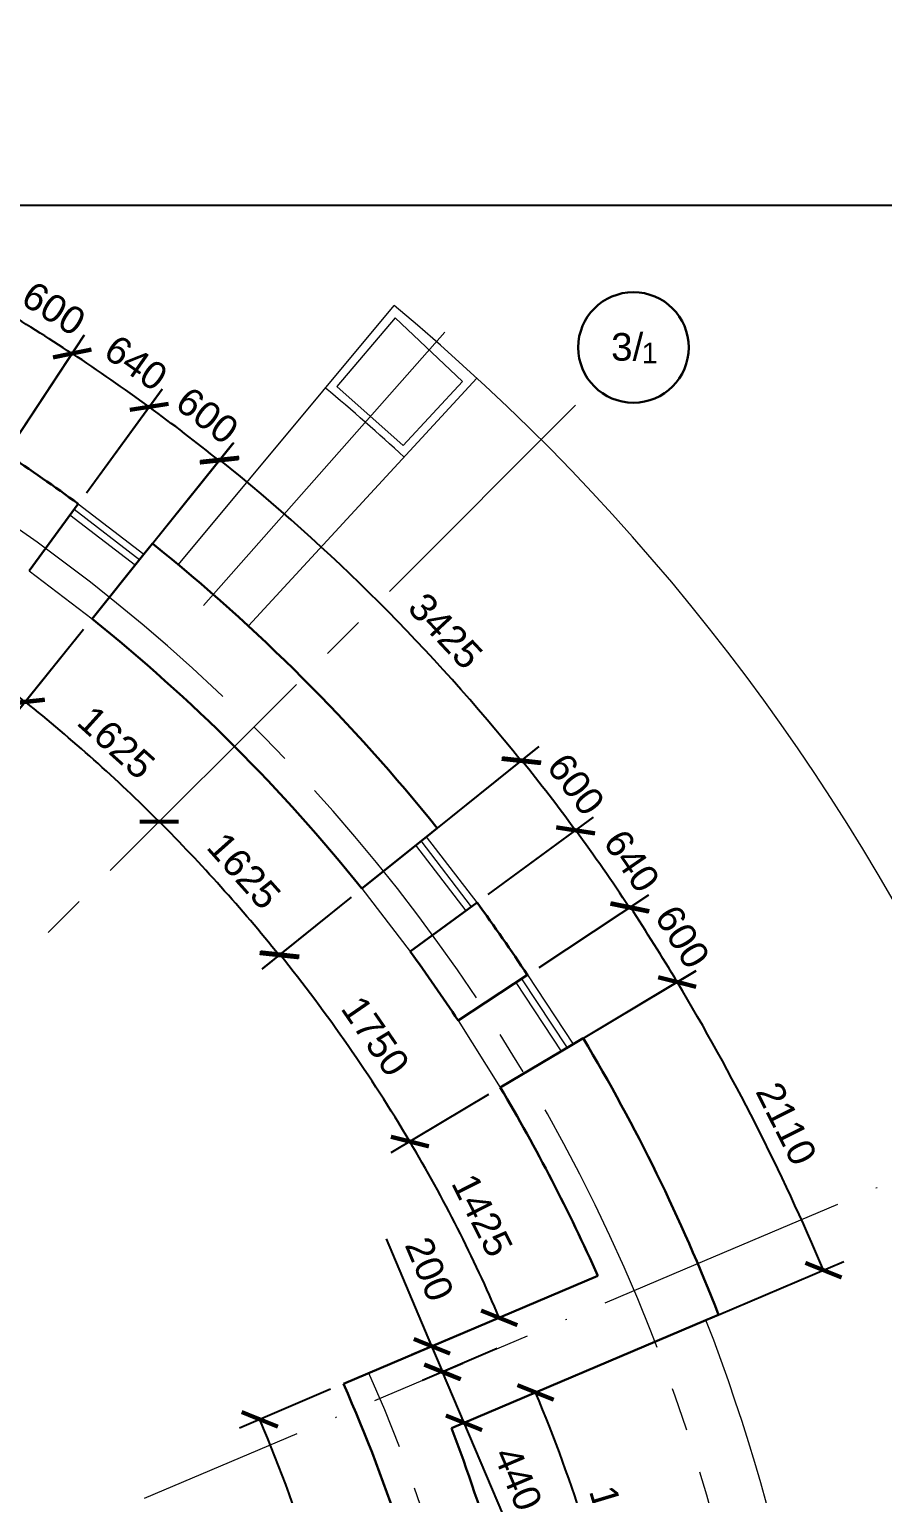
# Model space of a CAD drawing. Header units: millimetres. Extents: x -273 to 3634, y 3015 to 4572.
# Drawn here: x 2622.3 to 2684.1, y 3978 to 4084 of the extents above; entities that cross this region are included whole.
import ezdxf

# ---------------------------------------------------------------- set-up
doc = ezdxf.new("R2010")
doc.units = ezdxf.units.MM
doc.linetypes.add('ACAD_ISO10W100', pattern=[18, 12, -3, 0, -3])
doc.linetypes.add('CENTER2', pattern=[28.575, 19.05, -3.175, 3.175, -3.175])
doc.layers.add('@', color=250, linetype='Continuous', lineweight=60)
doc.styles.get("Standard").update_dxf_attribs({"font": 'arial.ttf', "height": 2})
doc.dimstyles.new('ISO-25', dxfattribs={"dimtxt": 2, "dimasz": 2, "dimexe": 1.6, "dimexo": 1, "dimgap": 1, "dimtad": 1, "dimdsep": 46, "dimtxsty": 'Standard', "dimblk": 'ARCHTICK', "dimcen": 2, "dimadec": 0, "dimazin": 0, "dimtfac": 1, "dimtmove": 0, "dimatfit": 3, "dimfxl": 1, "dimarcsym": 0})

# ---------------------------------------------------------------- blocks, each defined once
blk = doc.blocks.new('_ArchTick')
at = {"color": 0, "linetype": 'ByBlock', "lineweight": 15, "const_width": 0.15}
blk.add_lwpolyline([(-0.5, -0.5), (0.5, 0.5)], dxfattribs=at)
blk = doc.blocks.new('*D158')
at = {"layer": '@', "color": 0, "lineweight": -2, "transparency": 16777216}
for p, q in [((2548.35, 4071.31), (2737.81, 4071.31)), ((2736.21, 4071.31), (2736.21, 4011.31)), ((2735.21, 4011.31), (2734.61, 4011.31))]:
    blk.add_line(p, q, dxfattribs=at)
at = {"layer": 'Defpoints', "color": 0, "lineweight": 15, "transparency": 16777216}
for p in [(2547.35, 4071.31), (2736.21, 4011.31), (2736.21, 4011.31)]:
    blk.add_point(p, dxfattribs=at)
at = {"layer": '@', "color": 0, "lineweight": -2, "transparency": 16777216, "xscale": 2, "yscale": 2, "zscale": 2}
for p, rotation in [((2736.21, 4071.31), 90), ((2736.21, 4011.31), 270)]:
    blk.add_blockref('_ArchTick', p, dxfattribs=dict(at, rotation=rotation))
at = {"layer": '@', "color": 0, "lineweight": 15, "transparency": 16777216, "insert": (2734.19, 4041.01), "char_height": 2, "attachment_point": 5, "rotation": 90}
blk.add_mtext('6000', dxfattribs=at)
blk = doc.blocks.new('*D298')
at = {"layer": '@', "color": 0, "lineweight": -2, "transparency": 16777216}
for p, q in [((2612.03, 4050.45), (2607.76, 4043.31)), ((2626.22, 4040.57), (2621.02, 4034.08))]:
    blk.add_line(p, q, dxfattribs=at)
blk.add_arc((2547.35, 3942.31), 119.28, 51.2448, 59.1151, dxfattribs=at)
at = {"layer": 'Defpoints', "color": 0, "lineweight": 15, "transparency": 16777216}
for p in [(2615.62, 4056.46), (2612.54, 4051.31), (2630.61, 4046.03), (2613.2, 4041.77), (2626.85, 4041.35)]:
    blk.add_point(p, dxfattribs=at)
at = {"layer": '@', "color": 0, "lineweight": -2, "transparency": 16777216, "xscale": 2, "yscale": 2, "zscale": 2}
for p, rotation in [((2608.58, 4044.68), 149.1151283855544), ((2622.02, 4035.33), 321.2447599900513)]:
    blk.add_blockref('_ArchTick', p, dxfattribs=dict(at, rotation=rotation))
at = {"layer": '@', "color": 0, "lineweight": 15, "transparency": 16777216, "insert": (2616.92, 4041.68), "char_height": 2, "attachment_point": 5, "rotation": 325.0034}
blk.add_mtext('1750', dxfattribs=at)
blk = doc.blocks.new('*D299')
at = {"layer": '@', "color": 0, "lineweight": -2, "transparency": 16777216}
blk.add_line((2626.22, 4040.57), (2621.03, 4034.1), dxfattribs=at)
blk.add_arc((2547.35, 3942.31), 119.3, 45, 51.2448, dxfattribs=at)
at = {"layer": 'Defpoints', "color": 0, "lineweight": 15, "transparency": 16777216}
for p in [(2663.21, 4058.17), (2630.61, 4046.03), (2626.85, 4041.35), (2625.36, 4032.58), (2547.35, 3942.31)]:
    blk.add_point(p, dxfattribs=at)
at = {"layer": '@', "color": 0, "lineweight": -2, "transparency": 16777216, "xscale": 2, "yscale": 2, "zscale": 2}
for p, rotation in [((2622.03, 4035.35), 141.2447599900497), ((2631.71, 4026.67), 315)]:
    blk.add_blockref('_ArchTick', p, dxfattribs=dict(at, rotation=rotation))
at = {"layer": '@', "color": 0, "lineweight": 15, "transparency": 16777216, "insert": (2628.61, 4032.4), "char_height": 2, "attachment_point": 5, "rotation": 317.9486}
blk.add_mtext('1625', dxfattribs=at)
blk = doc.blocks.new('*D300')
at = {"layer": '@', "color": 0, "lineweight": -2, "transparency": 16777216}
blk.add_line((2645.61, 4021.19), (2639.13, 4015.99), dxfattribs=at)
blk.add_arc((2547.35, 3942.31), 119.3, 38.7552, 45, dxfattribs=at)
at = {"layer": 'Defpoints', "color": 0, "lineweight": 15, "transparency": 16777216}
for p in [(2663.21, 4058.17), (2651.07, 4025.57), (2634.72, 4023.55), (2646.39, 4021.82), (2547.35, 3942.31)]:
    blk.add_point(p, dxfattribs=at)
at = {"layer": '@', "color": 0, "lineweight": -2, "transparency": 16777216, "xscale": 2, "yscale": 2, "zscale": 2}
for p, rotation in [((2631.71, 4026.67), 135), ((2640.38, 4017), 308.7552400099435)]:
    blk.add_blockref('_ArchTick', p, dxfattribs=dict(at, rotation=rotation))
at = {"layer": '@', "color": 0, "lineweight": 15, "transparency": 16777216, "insert": (2637.85, 4023.11), "char_height": 2, "attachment_point": 5, "rotation": 311.7581}
blk.add_mtext('1625', dxfattribs=at)
blk = doc.blocks.new('*D301')
at = {"layer": '@', "color": 0, "lineweight": -2, "transparency": 16777216}
for p, q in [((2645.61, 4021.19), (2639.2, 4016.05)), ((2655.54, 4006.9), (2648.48, 4002.69))]:
    blk.add_line(p, q, dxfattribs=at)
blk.add_arc((2547.35, 3942.31), 119.38, 30.8355, 38.7552, dxfattribs=at)
at = {"layer": 'Defpoints', "color": 0, "lineweight": 15, "transparency": 16777216}
for p in [(2651.07, 4025.57), (2646.39, 4021.82), (2643.79, 4012.68), (2661.55, 4010.49), (2656.4, 4007.41)]:
    blk.add_point(p, dxfattribs=at)
at = {"layer": '@', "color": 0, "lineweight": -2, "transparency": 16777216, "xscale": 2, "yscale": 2, "zscale": 2}
for p, rotation in [((2640.45, 4017.05), 128.7552400099474), ((2649.86, 4003.51), 300.8355341024347)]:
    blk.add_blockref('_ArchTick', p, dxfattribs=dict(at, rotation=rotation))
at = {"layer": '@', "color": 0, "lineweight": 15, "transparency": 16777216, "insert": (2647.36, 4011.14), "char_height": 2, "attachment_point": 5, "rotation": 304.5351}
blk.add_mtext('1750', dxfattribs=at)
blk = doc.blocks.new('*D302')
at = {"layer": '@', "color": 0, "lineweight": -2, "transparency": 16777216}
blk.add_line((2655.54, 4006.9), (2648.47, 4002.68), dxfattribs=at)
blk.add_arc((2559.95, 3949.83), 104.7, 23, 30.8355, dxfattribs=at)
at = {"layer": 'Defpoints', "color": 0, "lineweight": 15, "transparency": 16777216}
for p in [(2661.55, 4010.49), (2656.4, 4007.41), (2654.36, 3995.09), (2663.46, 3993.77), (2645.04, 3985.96)]:
    blk.add_point(p, dxfattribs=at)
at = {"layer": '@', "color": 0, "lineweight": -2, "transparency": 16777216, "xscale": 2, "yscale": 2, "zscale": 2}
for p, rotation in [((2649.85, 4003.5), 120.8355341024291), ((2656.32, 3990.74), 292.999999999998)]:
    blk.add_blockref('_ArchTick', p, dxfattribs=dict(at, rotation=rotation))
at = {"layer": '@', "color": 0, "lineweight": 15, "transparency": 16777216, "insert": (2655.09, 3998.17), "char_height": 2, "attachment_point": 5, "rotation": 296.9335}
blk.add_mtext('1425', dxfattribs=at)
blk = doc.blocks.new('*D303')
at = {"layer": '@', "color": 0, "lineweight": -2, "transparency": 16777216}
for p, q in [((2651.45, 3988.68), (2648.15, 3996.45)), ((2655.4, 3990.35), (2649.98, 3988.05)), ((2656.18, 3988.51), (2650.76, 3986.21)), ((2652.23, 3986.83), (2651.45, 3988.68))]:
    blk.add_line(p, q, dxfattribs=at)
at = {"layer": 'Defpoints', "color": 0, "lineweight": 15, "transparency": 16777216}
for p in [(2656.32, 3990.74), (2657.1, 3988.9), (2652.23, 3986.83)]:
    blk.add_point(p, dxfattribs=at)
at = {"layer": '@', "color": 0, "lineweight": -2, "transparency": 16777216, "xscale": 2, "yscale": 2, "zscale": 2}
for p, rotation in [((2651.45, 3988.68), 112.9999999999992), ((2652.23, 3986.83), 292.9999999999992)]:
    blk.add_blockref('_ArchTick', p, dxfattribs=dict(at, rotation=rotation))
at = {"layer": '@', "color": 0, "lineweight": 15, "transparency": 16777216, "insert": (2651.27, 3994.27), "char_height": 2, "attachment_point": 5, "rotation": 293}
blk.add_mtext('200', dxfattribs=at)
blk = doc.blocks.new('*D304')
at = {"layer": '@', "color": 0, "lineweight": -2, "transparency": 16777216}
for p, q in [((2652.2, 3986.82), (2653.77, 3983.14)), ((2652.22, 3986.83), (2653.68, 3987.45)), ((2653.78, 3983.15), (2655.24, 3983.77)), ((2653.77, 3983.14), (2657.08, 3975.32))]:
    blk.add_line(p, q, dxfattribs=at)
at = {"layer": 'Defpoints', "color": 0, "lineweight": 15, "transparency": 16777216}
for p in [(2652.2, 3986.82), (2651.3, 3986.44), (2652.86, 3982.76)]:
    blk.add_point(p, dxfattribs=at)
at = {"layer": '@', "color": 0, "lineweight": -2, "transparency": 16777216, "xscale": 2, "yscale": 2, "zscale": 2}
for p, rotation in [((2652.2, 3986.82), 112.9999999999993), ((2653.77, 3983.14), 292.9999999999993)]:
    blk.add_blockref('_ArchTick', p, dxfattribs=dict(at, rotation=rotation))
at = {"layer": '@', "color": 0, "lineweight": 15, "transparency": 16777216, "insert": (2657.68, 3979.1), "char_height": 2, "attachment_point": 5, "rotation": 293}
blk.add_mtext('440', dxfattribs=at)
blk = doc.blocks.new('*D305')
at = {"layer": '@', "color": 0, "lineweight": -2, "transparency": 16777216}
blk.add_line((2659.3, 3963.83), (2666.73, 3965.26), dxfattribs=at)
blk.add_arc((2566.06, 3945.91), 100.91, 10.8806, 23, dxfattribs=at)
at = {"layer": 'Defpoints', "color": 0, "lineweight": 15, "transparency": 16777216}
for p in [(2671.28, 3990.58), (2652.86, 3982.76), (2661.5, 3978.7), (2658.32, 3963.64), (2652.43, 3962.51)]:
    blk.add_point(p, dxfattribs=at)
at = {"layer": '@', "color": 0, "lineweight": -2, "transparency": 16777216, "xscale": 2, "yscale": 2, "zscale": 2}
for p, rotation in [((2658.95, 3985.34), 113.0000000000011), ((2665.16, 3964.96), 280.88055515887)]:
    blk.add_blockref('_ArchTick', p, dxfattribs=dict(at, rotation=rotation))
at = {"layer": '@', "color": 0, "lineweight": 15, "transparency": 16777216, "insert": (2664.64, 3975.51), "char_height": 2, "attachment_point": 5, "rotation": 286.7122}
blk.add_mtext('1915', dxfattribs=at)
blk = doc.blocks.new('*D319')
at = {"layer": '@', "color": 0, "lineweight": -2, "transparency": 16777216}
for p, q in [((2644.12, 3985.57), (2637.52, 3982.76)), ((2651.44, 3962.32), (2644.17, 3960.93))]:
    blk.add_line(p, q, dxfattribs=at)
blk.add_arc((2537.99, 3940.52), 109.72, 10.8806, 23, dxfattribs=at)
at = {"layer": 'Defpoints', "color": 0, "lineweight": 15, "transparency": 16777216}
for p in [(2663.46, 3993.77), (2645.04, 3985.96), (2644.02, 3968.77), (2658.32, 3963.64), (2652.43, 3962.51)]:
    blk.add_point(p, dxfattribs=at)
at = {"layer": '@', "color": 0, "lineweight": -2, "transparency": 16777216, "xscale": 2, "yscale": 2, "zscale": 2}
for p, rotation in [((2638.99, 3983.39), 112.9999999999999), ((2645.74, 3961.23), 280.8805551588711)]:
    blk.add_blockref('_ArchTick', p, dxfattribs=dict(at, rotation=rotation))
at = {"layer": '@', "color": 0, "lineweight": 15, "transparency": 16777216, "insert": (2644.61, 3973.99), "char_height": 2, "attachment_point": 5, "rotation": 287.431}
blk.add_mtext('1965', dxfattribs=at)
blk = doc.blocks.new('*D323')
at = {"layer": '@', "color": 0, "lineweight": -2, "transparency": 16777216}
for start, end in [(45, 90), (103.5285, 117.057), (17.943, 31.4715)]:
    blk.add_arc((2547.35, 3942.31), 8.49, start, end, dxfattribs=at)
at = {"layer": '@', "color": 0, "lineweight": 15, "transparency": 16777216}
for points in [[(2545.32, 3950.9), (2545.4, 3950.24), (2547.35, 3950.8)], [(2554.33, 3946.54), (2554.85, 3946.95), (2553.35, 3948.32)]]:
    blk.add_solid(points, dxfattribs=at)
at = {"layer": 'Defpoints', "color": 0, "lineweight": 15, "transparency": 16777216}
for p in [(2547.35, 4076.36), (2663.21, 4058.17), (2549.55, 3950.52), (2547.35, 3942.31), (2547.35, 3783.06)]:
    blk.add_point(p, dxfattribs=at)
at = {"layer": '@', "color": 0, "lineweight": 15, "transparency": 16777216, "insert": (2551.6, 3951.93), "char_height": 2, "attachment_point": 5, "rotation": 336.1652}
blk.add_mtext('45°', dxfattribs=at)
blk = doc.blocks.new('*D324')
at = {"layer": '@', "color": 0, "lineweight": -2, "transparency": 16777216}
for start, end in [(58.4925, 71.985), (0, 45), (333.015, 346.5075)]:
    blk.add_arc((2547.35, 3942.31), 8.51, start, end, dxfattribs=at)
at = {"layer": '@', "color": 0, "lineweight": 15, "transparency": 16777216}
for points in [[(2552, 3949.83), (2551.59, 3949.31), (2553.37, 3948.33)], [(2555.3, 3940.37), (2555.96, 3940.29), (2555.86, 3942.31)]]:
    blk.add_solid(points, dxfattribs=at)
at = {"layer": 'Defpoints', "color": 0, "lineweight": 15, "transparency": 16777216}
for p in [(2663.21, 4058.17), (2554.72, 3946.57), (2076.36, 3942.31), (2547.35, 3942.31), (2660.51, 3942.31)]:
    blk.add_point(p, dxfattribs=at)
at = {"layer": '@', "color": 0, "lineweight": 15, "transparency": 16777216, "insert": (2557.17, 3946.1), "char_height": 2, "attachment_point": 5, "rotation": 291.0988}
blk.add_mtext('45°', dxfattribs=at)
blk = doc.blocks.new('*D356')
at = {"layer": '@', "color": 0, "lineweight": -2, "transparency": 16777216}
for p, q in [((2662.41, 4011), (2670.57, 4015.87)), ((2672.2, 3990.97), (2681.26, 3994.81))]:
    blk.add_line(p, q, dxfattribs=at)
blk.add_arc((2522.16, 3927.28), 171.25, 23, 30.8355, dxfattribs=at)
at = {"layer": 'Defpoints', "color": 0, "lineweight": 15, "transparency": 16777216}
for p in [(2661.55, 4010.49), (2673.04, 4008.26), (2656.4, 4007.41), (2671.28, 3990.58), (2652.86, 3982.76)]:
    blk.add_point(p, dxfattribs=at)
at = {"layer": '@', "color": 0, "lineweight": -2, "transparency": 16777216, "xscale": 2, "yscale": 2, "zscale": 2}
for p, rotation in [((2669.2, 4015.05), 120.835534102439), ((2679.79, 3994.19), 292.9999999999995)]:
    blk.add_blockref('_ArchTick', p, dxfattribs=dict(at, rotation=rotation))
at = {"layer": '@', "color": 0, "lineweight": 15, "transparency": 16777216, "insert": (2677.11, 4004.8), "char_height": 2, "attachment_point": 5, "rotation": 296.5795}
blk.add_mtext('2110', dxfattribs=at)
blk = doc.blocks.new('*D357')
at = {"layer": '@', "color": 0, "lineweight": -2, "transparency": 16777216}
for p, q in [((2659.2, 4016.11), (2667.14, 4021.36)), ((2662.41, 4011), (2670.58, 4015.88))]:
    blk.add_line(p, q, dxfattribs=at)
blk.add_arc((2547.35, 3942.31), 141.92, 30.8355, 33.4182, dxfattribs=at)
at = {"layer": 'Defpoints', "color": 0, "lineweight": 15, "transparency": 16777216}
for p in [(2666.96, 4018.69), (2658.36, 4015.56), (2653.35, 4012.26), (2661.55, 4010.49), (2656.4, 4007.41)]:
    blk.add_point(p, dxfattribs=at)
at = {"layer": '@', "color": 0, "lineweight": -2, "transparency": 16777216, "xscale": 2, "yscale": 2, "zscale": 2}
for p, rotation in [((2665.8, 4020.47), 123.4181815095307), ((2669.2, 4015.06), 300.8355341024374)]:
    blk.add_blockref('_ArchTick', p, dxfattribs=dict(at, rotation=rotation))
at = {"layer": '@', "color": 0, "lineweight": 15, "transparency": 16777216, "insert": (2669.58, 4018.33), "char_height": 2, "attachment_point": 5, "rotation": 301.8774}
blk.add_mtext('600', dxfattribs=at)
blk = doc.blocks.new('*D358')
at = {"layer": '@', "color": 0, "lineweight": -2, "transparency": 16777216}
for p, q in [((2655.52, 4021.4), (2663.15, 4026.98)), ((2659.2, 4016.11), (2667.08, 4021.32))]:
    blk.add_line(p, q, dxfattribs=at)
blk.add_arc((2547.35, 3942.31), 141.85, 33.4182, 36.1731, dxfattribs=at)
at = {"layer": 'Defpoints', "color": 0, "lineweight": 15, "transparency": 16777216}
for p in [(2663.18, 4024.19), (2654.71, 4020.81), (2649.87, 4017.27), (2658.36, 4015.56), (2653.35, 4012.26)]:
    blk.add_point(p, dxfattribs=at)
at = {"layer": '@', "color": 0, "lineweight": -2, "transparency": 16777216, "xscale": 2, "yscale": 2, "zscale": 2}
for p, rotation in [((2661.86, 4026.04), 126.1731465309567), ((2665.75, 4020.44), 303.4181815095312)]:
    blk.add_blockref('_ArchTick', p, dxfattribs=dict(at, rotation=rotation))
at = {"layer": '@', "color": 0, "lineweight": 15, "transparency": 16777216, "insert": (2665.91, 4023.82), "char_height": 2, "attachment_point": 5, "rotation": 304.5076}
blk.add_mtext('640', dxfattribs=at)
blk = doc.blocks.new('*D359')
at = {"layer": '@', "color": 0, "lineweight": -2, "transparency": 16777216}
for p, q in [((2651.85, 4026.2), (2659.2, 4032.1)), ((2655.52, 4021.4), (2663.13, 4026.97))]:
    blk.add_line(p, q, dxfattribs=at)
blk.add_arc((2547.35, 3942.31), 141.83, 36.1731, 38.7552, dxfattribs=at)
at = {"layer": 'Defpoints', "color": 0, "lineweight": 15, "transparency": 16777216}
for p in [(2659.27, 4029.43), (2651.07, 4025.57), (2646.39, 4021.82), (2654.71, 4020.81), (2649.87, 4017.27)]:
    blk.add_point(p, dxfattribs=at)
at = {"layer": '@', "color": 0, "lineweight": -2, "transparency": 16777216, "xscale": 2, "yscale": 2, "zscale": 2}
for p, rotation in [((2657.95, 4031.1), 128.755240009942), ((2661.84, 4026.03), 306.1731465309527)]:
    blk.add_blockref('_ArchTick', p, dxfattribs=dict(at, rotation=rotation))
at = {"layer": '@', "color": 0, "lineweight": 15, "transparency": 16777216, "insert": (2661.87, 4029.37), "char_height": 2, "attachment_point": 5, "rotation": 307.2427}
blk.add_mtext('600', dxfattribs=at)
blk = doc.blocks.new('*D360')
at = {"layer": '@', "color": 0, "lineweight": -2, "transparency": 16777216}
for p, q in [((2631.23, 4046.81), (2637.1, 4054.12)), ((2651.85, 4026.2), (2659.15, 4032.06))]:
    blk.add_line(p, q, dxfattribs=at)
blk.add_arc((2547.35, 3942.31), 141.77, 38.7552, 51.2448, dxfattribs=at)
at = {"layer": 'Defpoints', "color": 0, "lineweight": 15, "transparency": 16777216}
for p in [(2630.61, 4046.03), (2643.89, 4046.13), (2626.85, 4041.35), (2651.07, 4025.57), (2646.39, 4021.82)]:
    blk.add_point(p, dxfattribs=at)
at = {"layer": '@', "color": 0, "lineweight": -2, "transparency": 16777216, "xscale": 2, "yscale": 2, "zscale": 2}
for p, rotation in [((2636.1, 4052.87), 141.2447599900514), ((2657.9, 4031.06), 308.7552400099461)]:
    blk.add_blockref('_ArchTick', p, dxfattribs=dict(at, rotation=rotation))
at = {"layer": '@', "color": 0, "lineweight": 15, "transparency": 16777216, "insert": (2652.43, 4040.47), "char_height": 2, "attachment_point": 5, "rotation": 313.0497}
blk.add_mtext('3425', dxfattribs=at)
blk = doc.blocks.new('*D361')
at = {"layer": '@', "color": 0, "lineweight": -2, "transparency": 16777216}
for p, q in [((2626.44, 4050.48), (2631.93, 4057.99)), ((2631.23, 4046.81), (2637.05, 4054.06))]:
    blk.add_line(p, q, dxfattribs=at)
blk.add_arc((2547.35, 3942.31), 141.7, 51.2448, 53.8269, dxfattribs=at)
at = {"layer": 'Defpoints', "color": 0, "lineweight": 15, "transparency": 16777216}
for p in [(2632.69, 4055.43), (2625.85, 4049.68), (2630.61, 4046.03), (2622.31, 4044.83), (2626.85, 4041.35)]:
    blk.add_point(p, dxfattribs=at)
at = {"layer": '@', "color": 0, "lineweight": -2, "transparency": 16777216, "xscale": 2, "yscale": 2, "zscale": 2}
for p, rotation in [((2630.98, 4056.7), 143.8268534690434), ((2636.05, 4052.82), 321.2447599900499)]:
    blk.add_blockref('_ArchTick', p, dxfattribs=dict(at, rotation=rotation))
at = {"layer": '@', "color": 0, "lineweight": 15, "transparency": 16777216, "insert": (2635.19, 4056.07), "char_height": 2, "attachment_point": 5, "rotation": 322.3266}
blk.add_mtext('600', dxfattribs=at)
blk = doc.blocks.new('*D362')
at = {"layer": '@', "color": 0, "lineweight": -2, "transparency": 16777216}
for p, q in [((2621.18, 4054.14), (2626.3, 4061.91)), ((2626.44, 4050.48), (2631.93, 4058))]:
    blk.add_line(p, q, dxfattribs=at)
blk.add_arc((2547.35, 3942.31), 141.7, 53.8269, 56.5682, dxfattribs=at)
at = {"layer": 'Defpoints', "color": 0, "lineweight": 15, "transparency": 16777216}
for p in [(2627.3, 4059.31), (2620.63, 4053.31), (2625.85, 4049.68), (2617.32, 4048.3), (2622.31, 4044.83)]:
    blk.add_point(p, dxfattribs=at)
at = {"layer": '@', "color": 0, "lineweight": -2, "transparency": 16777216, "xscale": 2, "yscale": 2, "zscale": 2}
for p, rotation in [((2625.42, 4060.57), 146.5681769920188), ((2630.99, 4056.7), 323.8268534690445)]:
    blk.add_blockref('_ArchTick', p, dxfattribs=dict(at, rotation=rotation))
at = {"layer": '@', "color": 0, "lineweight": 15, "transparency": 16777216, "insert": (2630.03, 4059.88), "char_height": 2, "attachment_point": 5, "rotation": 324.8804}
blk.add_mtext('640', dxfattribs=at)
blk = doc.blocks.new('*D363')
at = {"layer": '@', "color": 0, "lineweight": -2, "transparency": 16777216}
for p, q in [((2616.13, 4057.31), (2620.9, 4065.28)), ((2621.18, 4054.14), (2626.29, 4061.89))]:
    blk.add_line(p, q, dxfattribs=at)
blk.add_arc((2547.35, 3942.31), 141.68, 56.5682, 59.1151, dxfattribs=at)
at = {"layer": 'Defpoints', "color": 0, "lineweight": 15, "transparency": 16777216}
for p in [(2621.87, 4062.82), (2615.62, 4056.46), (2620.63, 4053.31), (2612.54, 4051.31), (2617.32, 4048.3)]:
    blk.add_point(p, dxfattribs=at)
at = {"layer": '@', "color": 0, "lineweight": -2, "transparency": 16777216, "xscale": 2, "yscale": 2, "zscale": 2}
for p, rotation in [((2620.08, 4063.91), 149.1151283855482), ((2625.41, 4060.56), 326.5681769920207)]:
    blk.add_blockref('_ArchTick', p, dxfattribs=dict(at, rotation=rotation))
at = {"layer": '@', "color": 0, "lineweight": 15, "transparency": 16777216, "insert": (2624.08, 4063.82), "char_height": 2, "attachment_point": 5, "rotation": 327.7273}
blk.add_mtext('600', dxfattribs=at)
blk = doc.blocks.new('*D384')
at = {"layer": '@', "color": 0, "lineweight": -2, "transparency": 16777216}
for p, q in [((2459.93, 4075.74), (2454.64, 4082.79)), ((2458.33, 4074.54), (2461.21, 4076.69)), ((2652.79, 3818.33), (2459.93, 4075.74)), ((2651.2, 3817.14), (2654.07, 3819.29))]:
    blk.add_line(p, q, dxfattribs=at)
at = {"layer": 'Defpoints', "color": 0, "lineweight": 15, "transparency": 16777216}
for p in [(2457.53, 4073.94), (2652.79, 3818.33), (2650.4, 3816.54)]:
    blk.add_point(p, dxfattribs=at)
at = {"layer": '@', "color": 0, "lineweight": -2, "transparency": 16777216, "xscale": 2, "yscale": 2, "zscale": 2}
for p, rotation in [((2459.93, 4075.74), 126.8437671405722), ((2652.79, 3818.33), 306.8437671405722)]:
    blk.add_blockref('_ArchTick', p, dxfattribs=dict(at, rotation=rotation))
at = {"layer": '@', "color": 0, "lineweight": 15, "transparency": 16777216, "insert": (2458.18, 4081.43), "char_height": 2, "attachment_point": 5, "rotation": 306.8438}
blk.add_mtext('380', dxfattribs=at)

msp = doc.modelspace()

# ---------------------------------------------------------------- linework, layer by layer
at = {"layer": '@', "color": 0, "lineweight": 15}
for p, q in [((2633.095, 4045.274), (2648.717, 4064.032)), ((2648.792, 4063.137), (2644.56, 4058.168)), ((2653.667, 4058.528), (2648.792, 4063.137)), ((2634.91, 4042.306), (2652.389, 4062.115)), ((2638.163, 4040.833), (2654.708, 4058.782)), ((2644.56, 4058.168), (2649.363, 4053.908)), ((2649.363, 4053.908), (2653.667, 4058.528)), ((2625.85, 4049.677), (2630.607, 4046.031)), ((2625.241, 4048.883), (2629.999, 4045.238)), ((2625.546, 4049.28), (2630.303, 4045.635)), ((2622.308, 4044.834), (2626.851, 4041.352)), ((2653.918, 4020.206), (2650.273, 4024.963)), ((2654.315, 4020.511), (2650.67, 4025.268)), ((2654.712, 4020.815), (2651.067, 4025.572)), ((2646.388, 4021.816), (2649.869, 4017.273)), ((2658.361, 4015.564), (2661.665, 4010.556)), ((2657.526, 4015.013), (2660.83, 4010.006)), ((2657.944, 4015.288), (2661.248, 4010.281)), ((2653.353, 4012.259), (2656.397, 4007.412))]:
    msp.add_line(p, q, dxfattribs=at)
at = {"layer": '@', "color": 0, "linetype": 'CENTER2', "lineweight": 15}
msp.add_line((2547.349, 3942.314), (2663.207, 4058.172), dxfattribs=at)
at = {"layer": '@', "color": 0, "lineweight": 30}
for p, q in [((2625.85, 4049.677), (2622.308, 4044.834)), ((2631.225, 4046.802), (2630.607, 4046.031)), ((2630.607, 4046.031), (2626.851, 4041.352)), ((2651.837, 4026.19), (2651.067, 4025.572)), ((2651.067, 4025.572), (2646.388, 4021.816)), ((2654.712, 4020.815), (2649.869, 4017.273)), ((2658.361, 4015.564), (2653.353, 4012.259)), ((2661.549, 4010.487), (2656.397, 4007.412)), ((2661.549, 4010.487), (2662.397, 4010.993)), ((2645.045, 3985.956), (2663.458, 3993.772)), ((2652.864, 3982.757), (2671.284, 3990.576)), ((2671.284, 3990.576), (2672.194, 3990.962))]:
    msp.add_line(p, q, dxfattribs=at)
at = {"layer": '@', "color": 0, "linetype": 'ACAD_ISO10W100', "lineweight": 15}
for p, q in [((2669.777, 3994.282), (2705.657, 4009.512)), ((2547.349, 3942.314), (2669.777, 3994.282))]:
    msp.add_line(p, q, dxfattribs=at)
at = {"layer": '@', "color": 0, "lineweight": 30}
msp.add_circle((2666.036, 4061.001), 4, dxfattribs=at)
at = {"layer": '@', "color": 0, "linetype": 'CENTER2', "lineweight": 15}
for radius, start, end in [(129, 241.41301, 90), (109, 335.94864, 24.05136)]:
    msp.add_arc((2547.349, 3942.314), radius, start, end, dxfattribs=at)
at = {"layer": '@', "color": 0, "lineweight": 15}
for radius, start, end in [(158.4, 309.78785, 50.21215), (150.624, 47.33046, 50.21215), (133, 338.72344, 21.27656)]:
    msp.add_arc((2547.349, 3942.314), radius, start, end, dxfattribs=at)
at = {"layer": '@', "color": 0, "lineweight": 30}
for radius, start, end in [(133, 53.82685, 56.56818), (133.988, 38.75524, 51.24476), (127, 38.75524, 51.24476), (133, 33.41818, 36.17315), (127, 33.41818, 36.17315), (133.988, 21.28927, 30.83553), (127, 23.90233, 30.83553), (107, 10.88056, 24.07101), (113, 10.88056, 20.97141)]:
    msp.add_arc((2547.349, 3942.314), radius, start, end, dxfattribs=at)

# ---------------------------------------------------------------- texts
at = {"layer": '@', "color": 0, "lineweight": 15}
for s, height, p in [('3/', 2, (2664.418, 4060.043)), ('1', 1.5, (2666.628, 4059.85))]:
    msp.add_text(s, height=height, dxfattribs=at).set_placement(p)

# ---------------------------------------------------------------- dimensions: what is measured, and where the dimension line sits
for base, p1, p2, angle, text, picture, middle, dimtype in [((2652.794, 3818.333), (2457.527, 4073.938), (2650.396, 3816.536), 306.84377, '380', '*D384', (2456.566, 4080.22), 161), ((2736.21, 4011.314), (2547.349, 4071.314), (2736.21, 4011.314), 90, '6000', '*D158', (2736.21, 4041.006), 160), ((2652.232, 3986.835), (2656.323, 3990.743), (2657.104, 3988.902), 293, '200', '*D303', (2649.41, 3993.483), 161), ((2652.203, 3986.822), (2652.864, 3982.757), (2651.301, 3986.439), 113, '440', '*D304', (2655.816, 3978.311), 161)]:
    dim = msp.add_linear_dim(base=base, p1=p1, p2=p2, angle=angle, text=text, dimstyle='ISO-25', dxfattribs=at)
    dim.commit()
    dim.dimension.update_dxf_attribs({"geometry": picture, "text_midpoint": middle, "dimtype": dimtype})
for base, line1, line2, picture, middle in [((2549.547, 3950.515), ((2547.349, 3942.314), (2663.207, 4058.172)), ((2547.349, 4076.356), (2547.349, 3783.059)), '*D323', (2550.78, 3950.08)), ((2554.722, 3946.571), ((2076.359, 3942.314), (2660.506, 3942.314)), ((2547.349, 3942.314), (2663.207, 4058.172)), '*D324', (2555.291, 3945.379))]:
    dim = msp.add_angular_dim_2l(base=base, line1=line1, line2=line2, dimstyle='ISO-25', override={"dimsah": 1}, dxfattribs=at)
    dim.commit()
    dim.dimension.update_dxf_attribs({"geometry": picture, "text_midpoint": middle, "dimtype": 162})
for base, line1, line2, text, picture, middle in [((2621.872, 4062.817), ((2615.62, 4056.455), (2612.54, 4051.306)), ((2620.625, 4053.309), (2617.319, 4048.301)), '600', '*D363', (2623.002, 4062.111)), ((2627.297, 4059.313), ((2620.625, 4053.309), (2617.319, 4048.301)), ((2625.85, 4049.677), (2622.308, 4044.834)), '640', '*D362', (2628.87, 4058.222)), ((2625.362, 4032.575), ((2547.349, 3942.314), (2663.207, 4058.172)), ((2630.607, 4046.031), (2626.851, 4041.352)), '1625', '*D299', (2627.258, 4030.902)), ((2634.715, 4023.552), ((2547.349, 3942.314), (2663.207, 4058.172)), ((2651.067, 4025.572), (2646.388, 4021.816)), '1625', '*D300', (2636.342, 4021.766)), ((2632.693, 4055.43), ((2625.85, 4049.677), (2622.308, 4044.834)), ((2630.607, 4046.031), (2626.851, 4041.352)), '600', '*D361', (2633.951, 4054.471)), ((2613.199, 4041.771), ((2615.62, 4056.455), (2612.54, 4051.306)), ((2630.607, 4046.031), (2626.851, 4041.352)), '1750', '*D298', (2615.76, 4040.027)), ((2643.887, 4046.135), ((2630.607, 4046.031), (2626.851, 4041.352)), ((2651.067, 4025.572), (2646.388, 4021.816)), '3425', '*D360', (2650.948, 4039.09)), ((2659.273, 4029.428), ((2654.712, 4020.815), (2649.869, 4017.273)), ((2651.067, 4025.572), (2646.388, 4021.816)), '600', '*D359', (2660.257, 4028.149)), ((2663.184, 4024.193), ((2654.712, 4020.815), (2649.869, 4017.273)), ((2658.361, 4015.564), (2653.353, 4012.259)), '640', '*D358', (2664.242, 4022.675)), ((2643.792, 4012.681), ((2651.067, 4025.572), (2646.388, 4021.816)), ((2661.549, 4010.487), (2656.397, 4007.412)), '1750', '*D301', (2645.696, 4009.995)), ((2666.964, 4018.685), ((2661.549, 4010.487), (2656.397, 4007.412)), ((2658.361, 4015.564), (2653.353, 4012.259)), '600', '*D357', (2667.862, 4017.261)), ((2673.044, 4008.261), ((2661.549, 4010.487), (2656.397, 4007.412)), ((2652.864, 3982.757), (2671.284, 3990.576)), '2110', '*D356', (2675.306, 4003.898)), ((2654.358, 3995.093), ((2661.549, 4010.487), (2656.397, 4007.412)), ((2645.045, 3985.956), (2663.458, 3993.772)), '1425', '*D302', (2653.289, 3997.258)), ((2644.016, 3968.767), ((2658.318, 3963.645), (2652.426, 3962.512)), ((2645.045, 3985.956), (2663.458, 3993.772)), '1965', '*D319', (2642.677, 3973.384)), ((2661.495, 3978.698), ((2652.864, 3982.757), (2671.284, 3990.576)), ((2658.318, 3963.645), (2652.426, 3962.512)), '1915', '*D305', (2662.708, 3974.929))]:
    dim = msp.add_angular_dim_2l(base=base, line1=line1, line2=line2, text=text, dimstyle='ISO-25', dxfattribs=at)
    dim.commit()
    dim.dimension.update_dxf_attribs({"geometry": picture, "text_midpoint": middle, "dimtype": 162})

doc.saveas('drawing.dxf')
